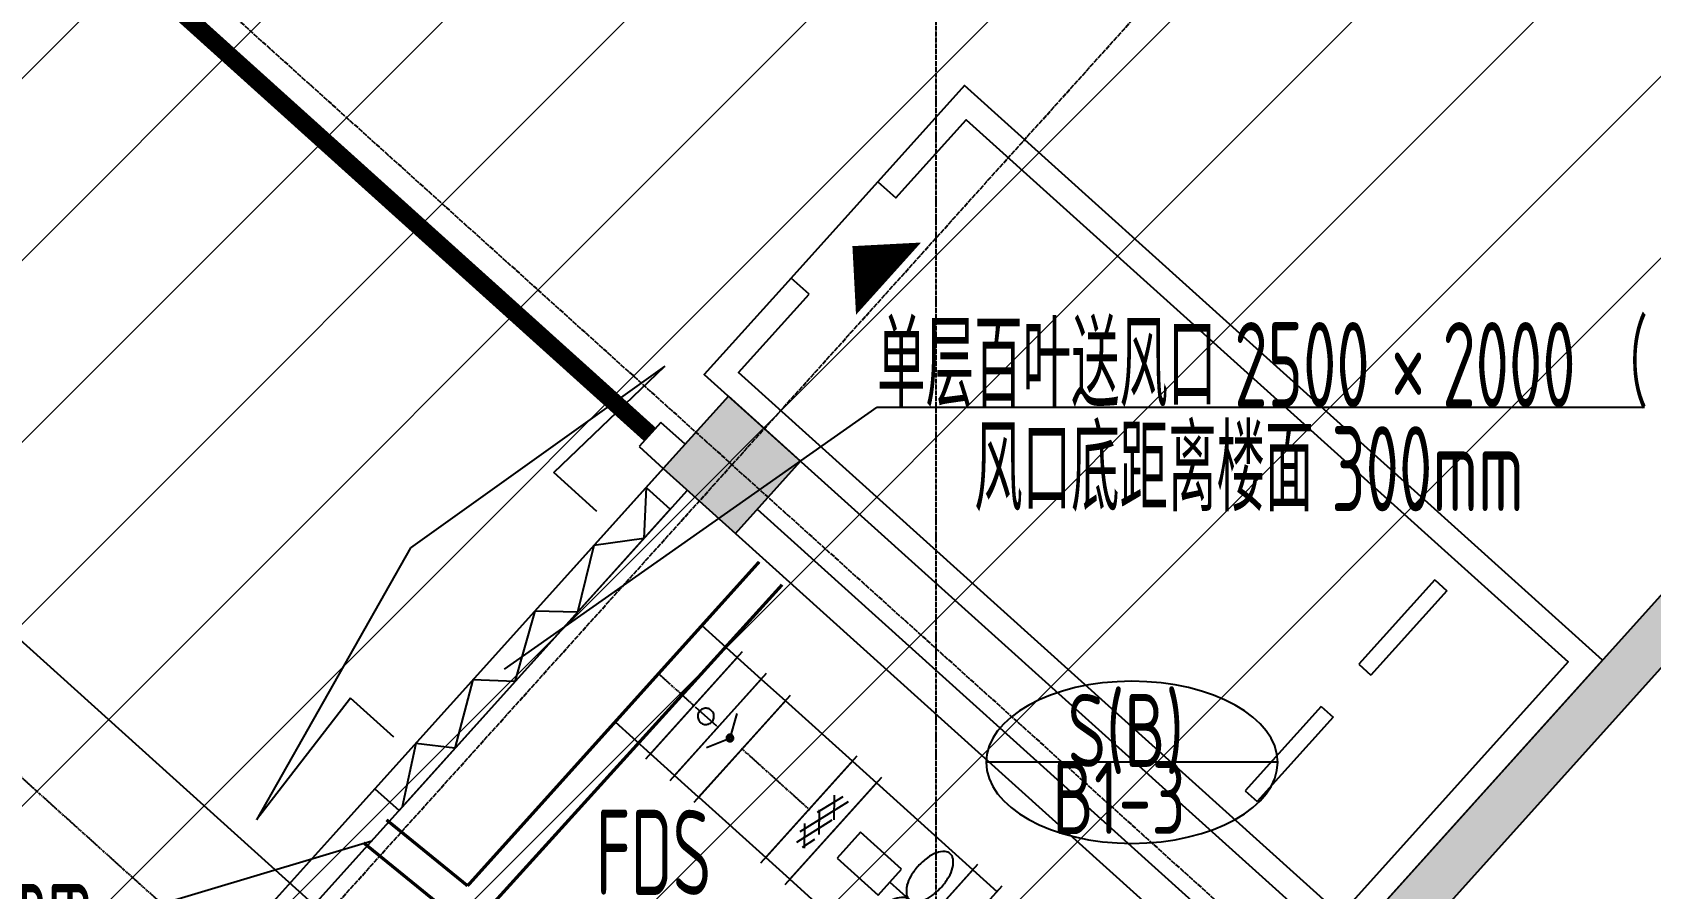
# Model space of a CAD drawing. Extents: x -20827274 to 1300756471, y -549375 to 3431892.
# Drawn here: x 11665 to 21654, y -343979 to -338695 of the extents above; entities that cross this region are included whole.
import ezdxf

# ---------------------------------------------------------------- set-up
doc = ezdxf.new("R2010")
doc.units = 0
doc.header["$LTSCALE"] = 10
for name, pattern in [('CENTER2', [1.125, 0.75, -0.125, 0.125, -0.125]), ('暖附图底图$0$DASH', [0.35, 0.25, -0.1]), ('暖附图底图$0$DOTE', [2.42, 2, -0.2, 0.02, -0.2])]:
    doc.linetypes.add(name, pattern=pattern)
for name, color, linetype in [('1-zs', 3, 'Continuous'), ('1-标注暖通', 4, 'Continuous'), ('DUCT-加压送风中心线', 5, 'CENTER2'), ('DUCT-加压送风管', 1, 'Continuous'), ('DUCT-排风风口', 7, 'Continuous'), ('DUCT-送风中心线', 5, 'CENTER2'), ('DUCT-送风法兰', 2, 'Continuous'), ('DUCT-送风管', 4, 'Continuous'), ('DUCT-送风管端线', 2, 'Continuous'), ('DUCT-送风管设备', 7, 'Continuous'), ('DUCT-送风阀门', 7, 'Continuous'), ('H-TH_TEXT', 7, 'Continuous'), ('H-暖通设备', 181, 'Continuous'), ('PUB_HATCH', 8, 'Continuous'), ('暖附图底图$0$00-停车位', 8, 'Continuous'), ('暖附图底图$0$1-标注暖通', 8, 'Continuous'), ('暖附图底图$0$A-COLUMN', 8, 'Continuous'), ('暖附图底图$0$A-WALL', 8, 'Continuous'), ('暖附图底图$0$A-WINDOW', 8, 'Continuous'), ('暖附图底图$0$DOTE', 8, 'Continuous'), ('暖附图底图$0$PUB_HATCH', 8, 'Continuous')]:
    doc.layers.add(name, color=color, linetype=linetype)
doc.layers.add('F-非人防区', color=105, linetype='Continuous', lineweight=15)
doc.styles.add('8B2_02', font='tssdeng.shx', dxfattribs={"width": 0.6, "bigfont": 'TSSDCHN.shx'})

# ---------------------------------------------------------------- blocks, each defined once
blk = doc.blocks.new('$风口$00000148')
for p, q in [((515.7, 0), (307.3, 301.4)), ((342.8, 150), (307.3, 301.4)), ((100, 262), (100, -262)), ((0, -200.2), (0, 200.2)), ((100, 200.2), (0, 200.2)), ((100, 140), (0, 195.5)), ((163.2, 150), (342.8, 150)), ((0, 117.6), (100, 140)), ((100, 55.5), (0, 117.6)), ((0, 29.1), (100, 55.5)), ((100, -35.6), (0, 29.1)), ((307.3, -301.4), (515.7, 0)), ((0, -63.4), (100, -35.6)), ((100, -122.8), (0, -63.4)), ((0, -161.1), (100, -122.8)), ((163.2, -150), (342.8, -150)), ((342.8, -150), (307.3, -301.4)), ((100, -200.2), (0, -161.1)), ((100, -200.2), (0, -200.2))]:
    blk.add_line(p, q)
blk = doc.blocks.new('$轴流风机$00000011')
for p, q in [((-500, 500, 0), (-500, -500, 0)), ((500, 500, 0), (-500, 500, 0)), ((500, -500, 0), (500, 500, 0)), ((-339, 135, 0), (-339, -135, 0)), ((88, 135, 0), (-339, 135, 0)), ((88, -135, 0), (88, 135, 0)), ((88, 0, 0), (288, 0, 0)), ((-339, -135, 0), (88, -135, 0)), ((-500, -500, 0), (500, -500, 0))]:
    blk.add_line(p, q)
for centre, radius, start, end in [((462, 274, 0), 291, 153.0603, 168.1126), ((355, 329, 0), 170, 129.1821, 153.0603), ((288, 410, 0), 64.8, 90, 129.1821), ((288, 410, 0), 64.8, 50.8179, 90), ((222, 329, 0), 170, 26.9397, 50.8179), ((115, 274, 0), 291, 11.8874, 26.9397), ((633, 238, 0), 465, 168.1126, 180), ((-56, 238, 0), 465, 0, 11.8874), ((633, 238, 0), 465, 180, 191.8874), ((462, 202, 0), 291, 191.8874, 206.9397), ((115, 202, 0), 291, 333.0603, 348.1126), ((-56, 238, 0), 465, 348.1126, 0), ((355, 148, 0), 170, 206.9397, 230.8179), ((288, 66, 0), 64.8, 230.8179, 270), ((288, 66, 0), 64.8, 270, 309.1821), ((222, 148, 0), 170, 309.1821, 333.0603), ((462, -202, 0), 291, 153.0603, 168.1126), ((355, -148, 0), 170, 129.1821, 153.0603), ((288, -66, 0), 64.8, 90, 129.1821), ((288, -66, 0), 64.8, 50.8179, 90), ((222, -148, 0), 170, 26.9397, 50.8179), ((115, -202, 0), 291, 11.8874, 26.9397), ((633, -238, 0), 465, 168.1126, 180), ((633, -238, 0), 465, 180, 191.8874), ((-56, -238, 0), 465, 0, 11.8874), ((-56, -238, 0), 465, 348.1126, 0), ((462, -274, 0), 291, 191.8874, 206.9397), ((115, -274, 0), 291, 333.0603, 348.1126), ((355, -329, 0), 170, 206.9397, 230.8179), ((288, -410, 0), 64.8, 230.8179, 270), ((288, -410, 0), 64.8, 270, 309.1821), ((222, -329, 0), 170, 309.1821, 333.0603)]:
    blk.add_arc(centre, radius, start, end)
for p in [(-500, 0, 0), (500, 0, 0)]:
    blk.add_point(p)
blk = doc.blocks.new('暖附图底图$0$车位2400x5300')
at = {"layer": '暖附图底图$0$00-停车位', "color": 251}
for p, q in [((-875, -1000), (-175, -1000)), ((-875, -1100), (-875, -1000)), ((-175, -1100), (-175, -1000)), ((175, -1000), (875, -1000)), ((175, -1100), (175, -1000)), ((875, -1100), (875, -1000)), ((-875, -1100), (-175, -1100)), ((175, -1100), (875, -1100)), ((400, -5300), (-400, -5300))]:
    blk.add_line(p, q, dxfattribs=at)
blk.add_lwpolyline([(400, -5150), (400, -5300), (1200, -5300), (1200, 0), (-1200, 0), (-1200, -5300), (-400, -5300), (-400, -5150), (-1050, -5150), (-1050, -150), (1050, -150), (1050, -5150), (400, -5150)], dxfattribs=at)
blk.add_lwpolyline([(0, -5150, 0, 600, 0), (0, -4850, 600, 600, 0)], format="xyseb", dxfattribs=at)
blk = doc.blocks.new('暖附图底图$0$$DorLib2D$00000213')
at = {"color": 0, "linetype": '暖附图底图$0$DASH', "const_width": 0.02}
blk.add_lwpolyline([(0.5, 0), (-0.5, 0)], dxfattribs=at)
blk = doc.blocks.new('_FZH')
blk.add_lwpolyline([(-0.5, -0.5), (0.5, -0.5), (0.5, 0.5), (-0.5, 0.5)], close=True)
at = {"layer": 'PUB_HATCH'}
blk.add_solid([(-0.5, -0.5), (0.5, -0.5), (-0.5, 0.5), (0.5, 0.5)], dxfattribs=at)
blk = doc.blocks.new('暖附图底图$0$AFSFCS')
at = {"layer": '暖附图底图$0$PUB_HATCH'}
blk.add_hatch(color=256, dxfattribs=at).paths.add_polyline_path([(22356.5, -341906.4), (22056.5, -341791.3), (19416.4, -344723.4), (19639.3, -344924.2)])
at = {"layer": '暖附图底图$0$A-WALL'}
for p, q in [((15544.6, -341102.7), (15410.8, -341251.3)), ((15693.3, -341236.5), (15544.6, -341102.7)), ((15410.8, -341251.3), (15559.4, -341385.2)), ((15559.4, -341385.2), (11076.3, -346364.2)), ((11224.9, -346498.1), (15708.1, -341519)), ((16139.2, -341638), (19483.3, -344649.1)), ((16005.3, -341786.6), (19349.5, -344797.7)), ((22056.5, -341791.3), (19416.4, -344723.4)), ((22356.5, -341906.4), (19639.3, -344924.2))]:
    blk.add_line(p, q, dxfattribs=at)
at = {"layer": '暖附图底图$0$DOTE', "color": 16, "linetype": '暖附图底图$0$DOTE', "ltscale": 1.5}
blk.add_line((17241.4, -155629.3), (17241.4, -385768.2), dxfattribs=at)
at = {"layer": '暖附图底图$0$DOTE', "color": 127, "linetype": '暖附图底图$0$DOTE', "ltscale": 1.5}
for p, q in [((-14328.5, -375027.4), (118287.3, -227742.6)), ((2428.4, -329158.2), (26067.6, -350443))]:
    blk.add_line(p, q, dxfattribs=at)
at = {"layer": '暖附图底图$0$00-停车位', "rotation": 228.0000000068955}
blk.add_blockref('暖附图底图$0$车位2400x5300', (20553.9, -343460.1), dxfattribs=at)
at = {"layer": '暖附图底图$0$A-COLUMN', "xscale": 600.0000000000256, "yscale": 600.0000000000256, "zscale": 600.0000000000256, "rotation": 47.99999999999824}
blk.add_blockref('_FZH', (15983.1, -341363), dxfattribs=at)
at = {"layer": '暖附图底图$0$A-WINDOW', "xscale": 5500, "yscale": -5500, "zscale": 200, "rotation": 317.9999999999957}
blk.add_blockref('暖附图底图$0$$DorLib2D$00000213', (13434.1, -339336.9), dxfattribs=at)
blk = doc.blocks.new('暖附图底图')
at = {"layer": '暖附图底图$0$1-标注暖通', "linetype": '暖附图底图$0$DASH'}
blk.add_blockref('暖附图底图$0$AFSFCS', (500000, 0), dxfattribs=at)

msp = doc.modelspace()

# ---------------------------------------------------------------- hatches: boundary and pattern name
at = {"layer": 'F-非人防区'}
h = msp.add_hatch(dxfattribs=at)
h.set_pattern_fill('ANSI31', color=8, scale=500)
h.set_pattern_definition([(45, (-67108.6, 126739.6), (-561.266, 561.266), [])])
edge = h.paths.add_edge_path()
edge.add_line((26041.4, -160910.4), (26041.4, -174910.4))
edge.add_line((26041.4, -174910.4), (44466.4, -174910.4))
edge.add_line((44466.4, -174910.4), (44466.4, -230535.4))
edge.add_line((44466.4, -230535.4), (29591.4, -230535.4))
edge.add_line((29591.4, -230535.4), (29591.4, -228585.4))
edge.add_line((29591.4, -228585.4), (32466.4, -228585.4))
edge.add_line((32466.4, -228585.4), (32466.4, -223185.4))
edge.add_line((32466.4, -223185.4), (6116.4, -223185.4))
edge.add_line((6116.4, -223185.4), (6116.4, -236210.4))
edge.add_line((6116.4, -236210.4), (5916.4, -236210.4))
edge.add_line((5916.4, -236210.4), (5921.1, -289912.2))
edge.add_line((5921.1, -289912.2), (35191.4, -289912.2))
edge.add_line((35191.4, -289912.2), (35191.4, -296310.4))
edge.add_line((35191.4, -296310.4), (35041.4, -296310.4))
edge.add_line((35041.4, -296310.4), (35041.4, -296910.4))
edge.add_line((35041.4, -296910.4), (35641.4, -296910.4))
edge.add_line((35641.4, -296910.4), (44736.4, -305099.6))
edge.add_line((44736.4, -305099.6), (22456.5, -329844))
edge.add_line((22456.5, -329844), (22456.5, -340006.4))
edge.add_line((22456.5, -340006.4), (-13248.1, -379660.4))
edge.add_line((-13248.1, -379660.4), (-90108.6, -379660.4))
edge.add_line((-90108.6, -379660.4), (-90108.6, -373660.4))
edge.add_line((-90108.6, -373660.4), (-91358.6, -373660.4))
edge.add_arc((-91358.6, -361660.4), 12000, 180, 270, ccw=False)
edge.add_line((-103358.6, -361660.4), (-103358.6, -333450.4))
edge.add_line((-103358.6, -333450.4), (-95358.6, -333436.6))
edge.add_line((-95358.6, -333436.6), (-95358.6, -160610.4))
edge.add_line((-95358.6, -160610.4), (-86333.4, -160610.4))
edge.add_line((-86333.4, -160610.4), (-86333.6, -149790))
edge.add_line((-86333.6, -149790), (-73433.4, -149790))
edge.add_line((-73433.4, -149790), (-73433.4, -160610.4))
edge.add_line((-73433.4, -160610.4), (26041.4, -160910.4))

# ---------------------------------------------------------------- linework, layer by layer
at = {"layer": '1-标注暖通'}
for p, q in [((14578.1, -342624.5), (16879.3, -341007.7)), ((16879.3, -341007.7), (21616.8, -341007.7)), ((11242.1, -344436.5), (13759.6, -343683, 2600))]:
    msp.add_line(p, q, dxfattribs=at)
at = {"layer": '1-标注暖通', "const_width": 20}
for points in [[(16151.2, -341962.1), (14351, -343961.4)], [(16292.6, -342103.5), (14364.8, -344229)], [(14351, -343961.4), (13850.7, -343554.5)], [(14364.8, -344229), (13709.3, -343695.9)]]:
    msp.add_lwpolyline(points, dxfattribs=at)
at = {"layer": 'DUCT-加压送风中心线'}
msp.add_line((8324.1, -340345.4), (13104.2, -344649.5), dxfattribs=at)
at = {"layer": 'DUCT-加压送风管'}
msp.add_line((13522.4, -344185), (8742.3, -339881), dxfattribs=at)
at = {"layer": 'DUCT-送风中心线'}
for p, q in [((15529.6, -342652.5), (15747.6, -342848.8)), ((16045.3, -343116.8), (16459.2, -343489.5)), ((16459.3, -343489.6), (16459.5, -343489.8))]:
    msp.add_line(p, q, dxfattribs=at)
at = {"layer": 'DUCT-送风法兰'}
for p, q in [((16045.4, -342518.2), (15449.9, -343179.6)), ((16194.2, -342652.1), (15598.7, -343313.5)), ((16343, -342786.1), (15747.5, -343447.5)), ((16161.5, -343820.3), (16757, -343158.9)), ((16905.9, -343293), (16310.4, -343954.4)), ((16905.1, -344489.8), (17500.6, -343828.4)), ((17649.5, -343962.5), (17054, -344623.9))]:
    msp.add_line(p, q, dxfattribs=at)
at = {"layer": 'DUCT-送风法兰', "color": 18, "true_color": 0x000000}
for p in [(15747.6, -342848.8, 500), (15747.7, -342848.9, 500), (15896.4, -342982.8, 500), (15896.5, -342982.9, 500), (16045.2, -343116.7, 500), (16045.3, -343116.8, 500), (16459.2, -343489.5, 500), (16459.3, -343489.6, 500), (16608.1, -343623.6, 500), (16608.3, -343623.7, 500)]:
    msp.add_point(p, dxfattribs=at)
at = {"layer": 'DUCT-送风管'}
for p, q in [((15797.2, -342355.2), (15261.9, -342949.7)), ((16015.3, -342551.5), (15797.2, -342355.2)), ((15479.9, -343146), (16015.3, -342551.5)), ((16015.4, -342551.7), (16164, -342685.5)), ((16164.2, -342685.6), (16312.8, -342819.5)), ((16313, -342819.6), (15777.7, -343414.1)), ((16726.8, -343192.2), (16313, -342819.6)), ((15261.9, -342949.7), (15479.9, -343146)), ((15628.7, -343280), (15480.1, -343146.2)), ((16191.5, -343786.8), (16726.8, -343192.2)), ((16727, -343192.4), (16727.1, -343192.5)), ((16727.1, -343192.5), (16875.8, -343326.3)), ((15777.5, -343414), (15628.9, -343280.1)), ((15777.7, -343414.1), (16191.5, -343786.8)), ((16191.7, -343786.9), (16191.8, -343787)), ((16340.5, -343920.9), (16191.8, -343787)), ((17470.6, -343861.9), (17619.2, -343995.7))]:
    msp.add_line(p, q, dxfattribs=at)
at = {"layer": 'DUCT-送风管', "color": 18, "true_color": 0x000000}
for p in [(16459.3, -343489.6, 500), (16459.5, -343489.8, 500)]:
    msp.add_point(p, dxfattribs=at)
at = {"layer": 'DUCT-送风管端线'}
for p, q in [((16015.4, -342551.7), (15480.1, -343146.2)), ((16164, -342685.5), (15628.7, -343280)), ((15628.9, -343280.1), (16164.2, -342685.6)), ((15777.5, -343414), (16312.8, -342819.5)), ((16727, -343192.4), (16191.7, -343786.9)), ((16191.8, -343787), (16727.1, -343192.5)), ((16727.1, -343192.5), (16191.8, -343787)), ((16875.8, -343326.3), (16340.5, -343920.9)), ((17470.6, -343861.9), (16935.3, -344456.4))]:
    msp.add_line(p, q, dxfattribs=at)
at = {"layer": 'DUCT-送风阀门'}
for p, q in [((15757, -342857.3), (15887.1, -342974.4)), ((15772.3, -342910.6), (15772.1, -342916.9)), ((15772.1, -342916.9), (15772.6, -342923.1)), ((15773.4, -342904.4), (15772.3, -342910.6)), ((15772.6, -342923.1), (15773.9, -342929.3)), ((15775.2, -342898.4), (15773.4, -342904.4)), ((15773.9, -342929.3), (15776, -342935.2)), ((15777.8, -342892.7), (15775.2, -342898.4)), ((15776, -342935.2), (15778.8, -342940.8)), ((15781, -342887.3), (15777.8, -342892.7)), ((15778.8, -342940.8), (15782.2, -342946.1)), ((15784.9, -342882.4), (15781, -342887.3)), ((15789.4, -342878), (15784.9, -342882.4)), ((15794.4, -342874.2), (15789.4, -342878)), ((15799.8, -342871.1), (15794.4, -342874.2)), ((15805.6, -342868.6), (15799.8, -342871.1)), ((15811.7, -342866.9), (15805.6, -342868.6)), ((15817.9, -342866), (15811.7, -342866.9)), ((15824.2, -342865.9), (15817.9, -342866)), ((15830.4, -342866.5), (15824.2, -342865.9)), ((15836.5, -342868), (15830.4, -342866.5)), ((15842.4, -342870.2), (15836.5, -342868)), ((15848, -342873.1), (15842.4, -342870.2)), ((15853.1, -342876.7), (15848, -342873.1)), ((15857.8, -342880.9), (15853.1, -342876.7)), ((15861.9, -342885.6), (15857.8, -342880.9)), ((15865.4, -342890.8), (15861.9, -342885.6)), ((15863.1, -342944.4), (15866.4, -342939)), ((15868.2, -342896.5), (15865.4, -342890.8)), ((15866.4, -342939), (15868.9, -342933.3)), ((15870.2, -342902.4), (15868.2, -342896.5)), ((15868.9, -342933.3), (15870.7, -342927.3)), ((15871.5, -342908.5), (15870.2, -342902.4)), ((15870.7, -342927.3), (15871.8, -342921.1)), ((15872.1, -342914.8), (15871.5, -342908.5)), ((15871.8, -342921.1), (15872.1, -342914.8)), ((16012.5, -342898.9), (15970.8, -343049.8)), ((15782.2, -342946.1), (15786.3, -342950.8)), ((15786.3, -342950.8), (15791, -342955)), ((15791, -342955), (15796.2, -342958.6)), ((15796.2, -342958.6), (15801.7, -342961.5)), ((15801.7, -342961.5), (15807.6, -342963.7)), ((15807.6, -342963.7), (15813.7, -342965.1)), ((15813.7, -342965.1), (15820, -342965.8)), ((15820, -342965.8), (15826.2, -342965.7)), ((15826.2, -342965.7), (15832.5, -342964.7)), ((15832.5, -342964.7), (15838.5, -342963.1)), ((15838.5, -342963.1), (15844.3, -342960.6)), ((15844.3, -342960.6), (15849.7, -342957.5)), ((15849.7, -342957.5), (15854.7, -342953.7)), ((15854.7, -342953.7), (15859.2, -342949.3)), ((15859.2, -342949.3), (15863.1, -342944.4)), ((15951.9, -343038.2), (15950.1, -343041.9)), ((15954.4, -343035), (15951.9, -343038.2)), ((15957.4, -343032.2), (15954.4, -343035)), ((15960.8, -343030), (15957.4, -343032.2)), ((15959.7, -343039.8), (15958, -343042)), ((15961.8, -343037.8), (15959.7, -343039.8)), ((15964.6, -343028.5), (15960.8, -343030)), ((15964.2, -343036.3), (15961.8, -343037.8)), ((15966.9, -343035.3), (15964.2, -343036.3)), ((15966.1, -343040.2), (15964.4, -343041.2)), ((15968.7, -343027.7), (15964.6, -343028.5)), ((15968, -343039.4), (15966.1, -343040.2)), ((15969.7, -343034.8), (15966.9, -343035.3)), ((15970, -343039.1), (15968, -343039.4)), ((15972.7, -343027.7), (15968.7, -343027.7)), ((15972.6, -343034.9), (15969.7, -343034.8)), ((15972.1, -343039.1), (15970, -343039.1)), ((15974.1, -343039.6), (15972.1, -343039.1)), ((15975.3, -343035.5), (15972.6, -343034.9)), ((15976.8, -343028.4), (15972.7, -343027.7)), ((15975.9, -343040.4), (15974.1, -343039.6)), ((15978, -343036.6), (15975.3, -343035.5)), ((15977.6, -343041.5), (15975.9, -343040.4)), ((15980.6, -343029.9), (15976.8, -343028.4)), ((15980.3, -343038.2), (15978, -343036.6)), ((15982.4, -343040.2), (15980.3, -343038.2)), ((15984.1, -343032), (15980.6, -343029.9)), ((15984, -343042.5), (15982.4, -343040.2)), ((15987.1, -343034.8), (15984.1, -343032)), ((15989.6, -343038), (15987.1, -343034.8)), ((15991.5, -343041.7), (15989.6, -343038)), ((15825.1, -343107), (15970.8, -343049.8)), ((15949, -343045.9), (15948.7, -343049.9)), ((15948.7, -343049.9), (15949.1, -343054)), ((15950.1, -343041.9), (15949, -343045.9)), ((15949.1, -343054), (15950.2, -343057.9)), ((15950.2, -343057.9), (15952.1, -343061.6)), ((15952.1, -343061.6), (15954.6, -343064.8)), ((15954.6, -343064.8), (15957.6, -343067.6)), ((15956, -343047.4), (15955.8, -343050.2)), ((15955.8, -343050.2), (15956.2, -343053.1)), ((15956.8, -343044.6), (15956, -343047.4)), ((15956.2, -343053.1), (15957.1, -343055.8)), ((15958, -343042), (15956.8, -343044.6)), ((15957.1, -343055.8), (15958.5, -343058.3)), ((15957.6, -343067.6), (15961.1, -343069.7)), ((15958.5, -343058.3), (15960.3, -343060.5)), ((15960.2, -343048.1), (15960.1, -343050.1)), ((15960.1, -343050.1), (15960.4, -343052.1)), ((15960.8, -343046.1), (15960.2, -343048.1)), ((15960.3, -343060.5), (15962.5, -343062.3)), ((15960.4, -343052.1), (15961, -343054.1)), ((15961.7, -343044.3), (15960.8, -343046.1)), ((15961, -343054.1), (15962, -343055.9)), ((15961.1, -343069.7), (15964.9, -343071.1)), ((15962.9, -343042.6), (15961.7, -343044.3)), ((15962, -343055.9), (15963.3, -343057.4)), ((15962.5, -343062.3), (15965, -343063.6)), ((15964.4, -343041.2), (15962.9, -343042.6)), ((15963.3, -343057.4), (15964.9, -343058.7)), ((15964.9, -343058.7), (15966.7, -343059.7)), ((15964.9, -343071.1), (15968.9, -343071.9)), ((15965, -343063.6), (15967.7, -343064.5)), ((15966.7, -343059.7), (15968.6, -343060.3)), ((15967.7, -343064.5), (15970.6, -343064.8)), ((15968.6, -343060.3), (15970.6, -343060.5)), ((15968.9, -343071.9), (15973, -343071.8)), ((15970.6, -343060.5), (15972.7, -343060.4)), ((15970.6, -343064.8), (15973.4, -343064.6)), ((15972.7, -343060.4), (15974.6, -343059.8)), ((15973, -343071.8), (15977, -343071.1)), ((15973.4, -343064.6), (15976.2, -343063.8)), ((15974.6, -343059.8), (15976.5, -343058.9)), ((15976.2, -343063.8), (15978.7, -343062.6)), ((15976.5, -343058.9), (15978.1, -343057.7)), ((15977, -343071.1), (15980.8, -343069.6)), ((15979.1, -343042.9), (15977.6, -343041.5)), ((15978.1, -343057.7), (15979.5, -343056.2)), ((15978.7, -343062.6), (15981, -343060.9)), ((15980.2, -343044.6), (15979.1, -343042.9)), ((15979.5, -343056.2), (15980.5, -343054.4)), ((15981, -343046.5), (15980.2, -343044.6)), ((15980.5, -343054.4), (15981.2, -343052.5)), ((15980.8, -343069.6), (15984.3, -343067.4)), ((15981.5, -343048.5), (15981, -343046.5)), ((15981, -343060.9), (15982.9, -343058.7)), ((15981.2, -343052.5), (15981.5, -343050.5)), ((15981.5, -343050.5), (15981.5, -343048.5)), ((15982.9, -343058.7), (15984.4, -343056.3)), ((15985.1, -343045.2), (15984, -343042.5)), ((15984.3, -343067.4), (15987.3, -343064.6)), ((15984.4, -343056.3), (15985.4, -343053.6)), ((15985.7, -343047.9), (15985.1, -343045.2)), ((15985.4, -343053.6), (15985.8, -343050.8)), ((15985.8, -343050.8), (15985.7, -343047.9)), ((15987.3, -343064.6), (15989.8, -343061.3)), ((15989.8, -343061.3), (15991.6, -343057.7)), ((15992.6, -343045.6), (15991.5, -343041.7)), ((15991.6, -343057.7), (15992.6, -343053.7)), ((15993, -343049.7), (15992.6, -343045.6)), ((15992.6, -343053.7), (15993, -343049.7)), ((16403.5, -343626.7), (16703.2, -343440.1)), ((16510.6, -343507.7), (16668.9, -343409.2)), ((16613.9, -343554.6), (16616.9, -343401.8)), ((16521.2, -343645.4), (16524.2, -343492.6)), ((16384.1, -343691), (16602.6, -343555)), ((16430.6, -343728.7), (16433.6, -343575.9)), ((16418.4, -343721.9), (16495.5, -343673.9))]:
    msp.add_line(p, q, dxfattribs=at)
at = {"layer": 'H-暖通设备', "linetype": 'Continuous'}
msp.add_line((19352, -343199.3), (17552, -343199.3), dxfattribs=at)
at = {"layer": 'H-暖通设备', "linetype": 'Continuous', "extrusion": (0, 0, -1)}
msp.add_ellipse((18452, -343199.3), major_axis=(-900, 0), ratio=0.555556, dxfattribs=at)

# ---------------------------------------------------------------- block references
at = {"layer": '1-zs'}
msp.add_blockref('暖附图底图', (-500000, 0), dxfattribs=at)
at = {"layer": 'DUCT-排风风口', "xscale": 2, "yscale": 6.25, "rotation": 137.9999999777916}
msp.add_blockref('$风口$00000148', (14765.1, -342566.2, 2600), dxfattribs=at)
at = {"layer": 'DUCT-送风管设备', "xscale": 0.8, "yscale": 0.8, "zscale": 800, "rotation": 317.9999999999993}
msp.add_blockref('$轴流风机$00000011', (16905.5, -343891.4, 500), dxfattribs=at)

# ---------------------------------------------------------------- texts
at = {"layer": '1-标注暖通', "style": '8B2_02', "width": 0.6}
msp.add_text('FDS', height=525, dxfattribs=at).set_placement((15142.7, -344017.2))
at = {"layer": 'H-TH_TEXT', "style": '8B2_02', "width": 0.6}
for s, p in [('单层百叶送风口', (16879.3, -341007.7)), ('（', (21337.7, -341007.7)), ('2500', (19084.3, -341007.7)), ('2000', (20368.5, -341007.7)), ('×', (20053.5, -341007.7)), ('风口底距离楼面', (17478.4, -341650.5)), ('300mm', (19683.4, -341650.5)), ('mm', (11473.5, -344319.6))]:
    msp.add_text(s, height=525, dxfattribs=at).set_placement(p)
at = {"layer": 'H-暖通设备', "linetype": 'Continuous', "style": '8B2_02', "width": 0.7}
for s, p in [('S(B)', (18055.2, -343227.2)), ('B1-3', (17961.8, -343641.7))]:
    msp.add_text(s, height=450, dxfattribs=at).set_placement(p)

doc.saveas('drawing.dxf')
